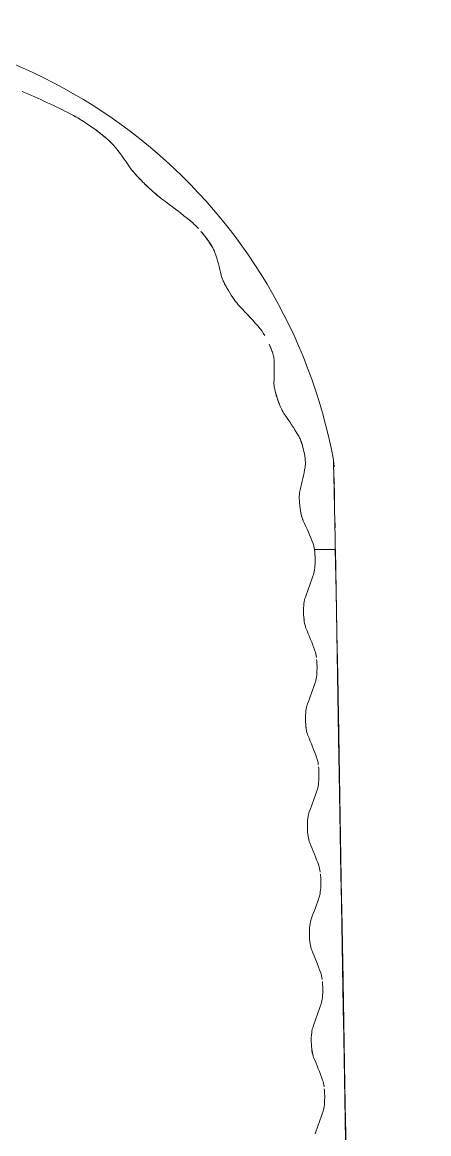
# Model space of a CAD drawing. Header units: inches. Extents: x -456 to 658, y -232 to 0.
# Drawn here: x -46.624 to -46.358, y -28.801 to -28.072 of the extents above; entities that cross this region are included whole.
import ezdxf

# ---------------------------------------------------------------- set-up
doc = ezdxf.new("R2010")
doc.units = ezdxf.units.IN
doc.header["$MEASUREMENT"] = 0

# ---------------------------------------------------------------- blocks, each defined once
blk = doc.blocks.new('ironridge flashfoot front view')
at = {"color": 0, "linetype": 'Continuous', "lineweight": 0}
for p, q in [((7331.89804, 2677.86126), (7331.91173, 2677.86126)), ((7331.91173, 2677.86126), (7331.89804, 2677.86126))]:
    blk.add_line(p, q, dxfattribs=at)
at = {"color": 0, "linetype": 'Continuous', "lineweight": 0, "extrusion": (0, 0, -1)}
blk.add_arc((-7331.56474, 2677.85512), 0.35182, 90, 169.34819, dxfattribs=at)
for centre, major_axis, ratio, start_param, end_param in [((7331.55312, 2678.01995), (0.32553, -0.0601), 0.545451, -1.182776, -1.068923), ((7331.5, 2678.0216), (0.29628, 0.03905), 0.627404, -0.377305, -0.28607), ((7331.30724, 2677.92132), (0.59684, 0), 0.5, -0.605619, -0.546199), ((7331.32876, 2678.01425), (0.51098, -0.00002), 0.499997, -0.164298, -0.105556), ((7331.32887, 2678.01425), (0.51087, 0), 0.5, -0.164289, -0.105534), ((7331.26015, 2677.87752), (0.6549, 0), 0.5, -0.453046, -0.403126), ((7331.27455, 2677.97909), (0.59722, -0.00001), 0.5, -0.022051, 0.027751), ((7331.27464, 2677.97908), (0.59712, 0), 0.5, -0.022044, 0.027766), ((7331.23867, 2677.83862), (0.67744, 0), 0.5, -0.336573, -0.29042), ((7331.23876, 2677.83863), (0.67735, 0), 0.5, -0.336576, -0.290417), ((7331.24305, 2677.93417), (0.65149, 0.01348), 0.498167, 0.099649, 0.14558), ((7331.24575, 2677.9442), (0.6488, 0), 0.5, 0.089222, 0.135354), ((7331.23454, 2677.80171), (0.67466, 0), 0.5, -0.234581, -0.189487), ((7331.23462, 2677.80172), (0.67457, 0), 0.5, -0.234585, -0.189486), ((7331.78818, 2677.32735), (0.10717, 0.53997), 0.049563, 0.07836, 0.140476), ((7331.8962, 2677.85512), (0.00022, -0.01166), 0.197264, -2.12128, -1.564324), ((7331.8884, 2677.86085), (0.02345, 0.00041), 0.000874, -0.100109, 0), ((7331.8884, 2677.86085), (0.02345, 0.00041), 0.000874, -0.100109, 0), ((7330.66767, 2677.94829), (1.24708, 0), 0.5, 0.166517, 0.19075), ((7330.67, 2677.68081), (1.2494, 0), 0.5, -0.207893, -0.183627), ((7330.66723, 2677.87792), (1.24875, 0), 0.5, 0.166286, 0.190486), ((7330.66956, 2677.61044), (1.25107, 0), 0.5, -0.20763, -0.183397), ((7330.6668, 2677.80755), (1.25042, 0), 0.5, 0.166056, 0.190223), ((7330.66913, 2677.54007), (1.25273, 0), 0.5, -0.207368, -0.183168), ((7330.66636, 2677.73718), (1.25208, 0), 0.5, 0.165827, 0.18996), ((7330.66869, 2677.46969), (1.2544, 0), 0.5, -0.207106, -0.18294), ((7330.66592, 2677.66682), (1.25375, 0), 0.5, 0.165598, 0.189698), ((7330.66826, 2677.39932), (1.25606, 0), 0.5, -0.206845, -0.182712), ((7330.66548, 2677.59645), (1.25541, 0), 0.5, 0.16537, 0.189437)]:
    blk.add_ellipse(centre, major_axis=major_axis, ratio=ratio, start_param=start_param, end_param=end_param, dxfattribs=at)
at = {"color": 0, "linetype": 'Continuous', "lineweight": 0}
blk.add_ellipse((7331.8884, 2677.86085), major_axis=(0.02345, 0.00041), ratio=0.000874, start_param=0, end_param=0.100109, dxfattribs=at)
for points in [[(7331.70663, 2678.16157), (7331.71761, 2678.1569), (7331.72822, 2678.15195), (7331.73846, 2678.1467)], [(7331.73846, 2678.1467), (7331.73956, 2678.14614), (7331.74081, 2678.14545), (7331.74215, 2678.14467)], [(7331.74408, 2678.14352), (7331.74475, 2678.14312), (7331.74542, 2678.14271), (7331.7461, 2678.14228)], [(7331.74943, 2678.14012), (7331.75114, 2678.13897), (7331.75284, 2678.13778), (7331.75454, 2678.13654)], [(7331.76295, 2678.12982), (7331.76338, 2678.12944), (7331.7638, 2678.12905), (7331.7642, 2678.12867)], [(7331.76641, 2678.12639), (7331.77042, 2678.12157), (7331.77406, 2678.11661), (7331.77732, 2678.11152)], [(7331.78261, 2678.1053), (7331.78381, 2678.10403), (7331.7851, 2678.10273), (7331.78649, 2678.10136)], [(7331.82422, 2678.06917), (7331.82402, 2678.06942), (7331.82382, 2678.06965), (7331.82362, 2678.06988)], [(7331.82436, 2678.06901), (7331.82513, 2678.06809), (7331.82588, 2678.06715), (7331.82663, 2678.06618)], [(7331.84566, 2678.02495), (7331.84524, 2678.02551), (7331.84477, 2678.02619), (7331.84415, 2678.02712)], [(7331.86255, 2678.00597), (7331.86317, 2678.00525), (7331.86415, 2678.00398), (7331.86553, 2678.00162)], [(7331.87358, 2677.96063), (7331.87288, 2677.9628), (7331.87236, 2677.96478), (7331.87201, 2677.96649)], [(7331.87585, 2677.95467), (7331.87479, 2677.95702), (7331.87406, 2677.95913), (7331.87358, 2677.96063)], [(7331.91049, 2677.92015), (7331.91073, 2677.91885), (7331.91087, 2677.91753), (7331.91089, 2677.91622)], [(7331.89072, 2677.88012), (7331.89015, 2677.8813), (7331.88971, 2677.88285), (7331.88934, 2677.88449)], [(7331.89712, 2677.86525), (7331.89753, 2677.86418), (7331.89784, 2677.86272), (7331.89804, 2677.86126)], [(7331.97284, 2674.36082), (7331.95193, 2675.55864), (7331.93156, 2676.72546), (7331.91173, 2677.86126)], [(7331.91173, 2677.86126), (7331.9321, 2676.69444), (7331.95247, 2675.52763), (7331.97284, 2674.36082)], [(7331.97295, 2674.36082), (7331.95258, 2675.52763), (7331.93222, 2676.69444), (7331.91185, 2677.86126)], [(7331.91185, 2677.86126), (7331.93189, 2676.71308), (7331.95226, 2675.54627), (7331.97295, 2674.36082)], [(7331.8925, 2677.80975), (7331.89203, 2677.81087), (7331.89167, 2677.81241), (7331.8914, 2677.81409)], [(7331.8984, 2677.79488), (7331.8988, 2677.79379), (7331.89911, 2677.79226), (7331.89934, 2677.79055)], [(7331.8995, 2677.78918), (7331.89964, 2677.78778), (7331.89973, 2677.78629), (7331.89975, 2677.78473)], [(7331.8995, 2677.78918), (7331.89964, 2677.78777), (7331.89973, 2677.78624), (7331.89975, 2677.78473)], [(7331.89376, 2677.73939), (7331.89329, 2677.74051), (7331.89293, 2677.74205), (7331.89267, 2677.74373)], [(7331.89965, 2677.72452), (7331.90006, 2677.72342), (7331.90037, 2677.7219), (7331.9006, 2677.72019)], [(7331.90075, 2677.71882), (7331.9009, 2677.71741), (7331.90098, 2677.71593), (7331.90101, 2677.71436)], [(7331.90075, 2677.71882), (7331.90089, 2677.71741), (7331.90098, 2677.71587), (7331.90101, 2677.71436)], [(7331.89502, 2677.66903), (7331.89455, 2677.67015), (7331.89419, 2677.67168), (7331.89393, 2677.67336)], [(7331.9009, 2677.65416), (7331.90131, 2677.65306), (7331.90162, 2677.65154), (7331.90185, 2677.64983)], [(7331.90201, 2677.64845), (7331.90215, 2677.64705), (7331.90223, 2677.64556), (7331.90226, 2677.644)], [(7331.90201, 2677.64845), (7331.90215, 2677.64705), (7331.90223, 2677.64551), (7331.90226, 2677.644)], [(7331.89628, 2677.59866), (7331.89581, 2677.59979), (7331.89545, 2677.60132), (7331.89519, 2677.603)], [(7331.90216, 2677.58379), (7331.90256, 2677.5827), (7331.90287, 2677.58117), (7331.9031, 2677.57947)], [(7331.90326, 2677.57809), (7331.9034, 2677.57669), (7331.90348, 2677.5752), (7331.90351, 2677.57364)], [(7331.90326, 2677.57809), (7331.9034, 2677.57668), (7331.90348, 2677.57514), (7331.90351, 2677.57364)], [(7331.89754, 2677.5283), (7331.89707, 2677.52942), (7331.89672, 2677.53096), (7331.89645, 2677.53264)], [(7331.90341, 2677.51343), (7331.90381, 2677.51233), (7331.90412, 2677.51081), (7331.90435, 2677.5091)], [(7331.90451, 2677.50773), (7331.90465, 2677.50632), (7331.90473, 2677.50484), (7331.90476, 2677.50327)], [(7331.90451, 2677.50773), (7331.90465, 2677.50632), (7331.90474, 2677.50478), (7331.90476, 2677.50327)]]:
    blk.add_open_spline(points, degree=3, dxfattribs=at)
for points, knots in [([(7331.73846, 2678.1467), (7331.73948, 2678.14618), (7331.74074, 2678.14548), (7331.74204, 2678.14473), (7331.74334, 2678.14399), (7331.74469, 2678.14315), (7331.74587, 2678.14242), (7331.74705, 2678.14168), (7331.74843, 2678.1408), (7331.7503, 2678.13953), (7331.75218, 2678.13825), (7331.75355, 2678.13726), (7331.75454, 2678.13654)], [0, 0, 0, 0, 0.0001090781, 0.0001090781, 0.0001090781, 0.0002181563, 0.0002181563, 0.0002181563, 0.0003272344, 0.0003272344, 0.0003272344, 0.0004363126, 0.0004363126, 0.0004363126, 0.0004363126]), ([(7331.75454, 2678.13654), (7331.75704, 2678.13472), (7331.75927, 2678.13297), (7331.76132, 2678.13123), (7331.76136, 2678.1312), (7331.7614, 2678.13117), (7331.76144, 2678.13114)], [0.0004363126, 0.0004363126, 0.0004363126, 0.0004363126, 0.0006220391, 0.0006220391, 0.0006220391, 0.0006255427, 0.0006255427, 0.0006255427, 0.0006255427]), ([(7331.75454, 2678.13654), (7331.75733, 2678.1345), (7331.75956, 2678.13269), (7331.76167, 2678.13095), (7331.76378, 2678.1292), (7331.7655, 2678.12747), (7331.76641, 2678.12639)], [0.0004363126, 0.0004363126, 0.0004363126, 0.0004363126, 0.0006220391, 0.0006220391, 0.0006220391, 0.0008077656, 0.0008077656, 0.0008077656, 0.0008077656]), ([(7331.77732, 2678.11152), (7331.7777, 2678.11093), (7331.77825, 2678.1102), (7331.77893, 2678.10939), (7331.77961, 2678.10857), (7331.78036, 2678.10771), (7331.78117, 2678.10684), (7331.78118, 2678.10683), (7331.78119, 2678.10682), (7331.7812, 2678.10681)], [0, 0, 0, 0, 0.000084438, 0.000084438, 0.000084438, 0.000168876, 0.000168876, 0.000168876, 0.0001699022, 0.0001699022, 0.0001699022, 0.0001699022]), ([(7331.78649, 2678.10136), (7331.78422, 2678.1036), (7331.78246, 2678.10546), (7331.78087, 2678.10716), (7331.77983, 2678.10826), (7331.77892, 2678.10934), (7331.77823, 2678.11025)], [0.0003629508, 0.0003629508, 0.0003629508, 0.0003629508, 0.0005293436, 0.0005293436, 0.0005293436, 0.0006374223, 0.0006374223, 0.0006374223, 0.0006374223]), ([(7331.78934, 2678.09861), (7331.78929, 2678.09866), (7331.78923, 2678.09871), (7331.78918, 2678.09876), (7331.78764, 2678.10022), (7331.78664, 2678.10121), (7331.78649, 2678.10136)], [0.0002689755, 0.0002689755, 0.0002689755, 0.0002689755, 0.0002722131, 0.0002722131, 0.0002722131, 0.00036295081, 0.00036295081, 0.00036295081, 0.00036295081]), ([(7331.78649, 2678.10136), (7331.78851, 2678.09936), (7331.79051, 2678.09748), (7331.79249, 2678.0957), (7331.79349, 2678.09481), (7331.79444, 2678.09398), (7331.79537, 2678.09321), (7331.7963, 2678.09244), (7331.79717, 2678.09176), (7331.79794, 2678.09121)], [0.000337752, 0.000337752, 0.000337752, 0.000337752, 0.0005219358, 0.0005219358, 0.0005219358, 0.0006140276, 0.0006140276, 0.0006140276, 0.0007061195, 0.0007061195, 0.0007061195, 0.0007061195]), ([(7331.79794, 2678.09121), (7331.79665, 2678.09213), (7331.79483, 2678.09363), (7331.79275, 2678.09548), (7331.79191, 2678.09622), (7331.7911, 2678.09695), (7331.79001, 2678.09797)], [0, 0, 0, 0, 0.0001814754, 0.0001814754, 0.0001814754, 0.0002546604, 0.0002546604, 0.0002546604, 0.0002546604]), ([(7331.81725, 2678.07634), (7331.81827, 2678.0755), (7331.81978, 2678.0741), (7331.82165, 2678.07209), (7331.82177, 2678.07195), (7331.82189, 2678.07182), (7331.82201, 2678.0717)], [0, 0, 0, 0, 0.0001668633, 0.0001668633, 0.0001668633, 0.0001777263, 0.0001777263, 0.0001777263, 0.0001777263]), ([(7331.82422, 2678.06917), (7331.82422, 2678.06917), (7331.82422, 2678.06917), (7331.82422, 2678.06917), (7331.82505, 2678.06821), (7331.82585, 2678.0672), (7331.82663, 2678.06618)], [0.00025024333, 0.00025024333, 0.00025024333, 0.00025024333, 0.00025029494, 0.00025029494, 0.00025029494, 0.00033372658, 0.00033372658, 0.00033372658, 0.00033372658]), ([(7331.82663, 2678.06618), (7331.82813, 2678.06422), (7331.82942, 2678.06237), (7331.83052, 2678.0606), (7331.83054, 2678.06057), (7331.83055, 2678.06054), (7331.83057, 2678.06052)], [0.0003337266, 0.0003337266, 0.0003337266, 0.0003337266, 0.0004835215, 0.0004835215, 0.0004835215, 0.0004857555, 0.0004857555, 0.0004857555, 0.0004857555]), ([(7331.82663, 2678.06618), (7331.82827, 2678.06403), (7331.82956, 2678.06212), (7331.83064, 2678.0604), (7331.83173, 2678.05868), (7331.83252, 2678.05707), (7331.83286, 2678.05602)], [0.0003337266, 0.0003337266, 0.0003337266, 0.0003337266, 0.0004835215, 0.0004835215, 0.0004835215, 0.0006333165, 0.0006333165, 0.0006333165, 0.0006333165]), ([(7331.8369, 2678.04115), (7331.83702, 2678.0406), (7331.83723, 2678.03993), (7331.83753, 2678.03916), (7331.83783, 2678.03839), (7331.8382, 2678.03755), (7331.83863, 2678.03666), (7331.8395, 2678.03488), (7331.84052, 2678.033), (7331.84171, 2678.031)], [0, 0, 0, 0, 0.0000721476, 0.0000721476, 0.0000721476, 0.0001442953, 0.0001442953, 0.0001442953, 0.0002885905, 0.0002885905, 0.0002885905, 0.0002885905]), ([(7331.84171, 2678.031), (7331.84039, 2678.03322), (7331.83937, 2678.03516), (7331.83853, 2678.03687), (7331.8377, 2678.03858), (7331.83711, 2678.04014), (7331.8369, 2678.04115)], [0.0003078657, 0.0003078657, 0.0003078657, 0.0003078657, 0.0004508488, 0.0004508488, 0.0004508488, 0.0005938319, 0.0005938319, 0.0005938319, 0.0005938319]), ([(7331.84171, 2678.031), (7331.84294, 2678.02893), (7331.84419, 2678.027), (7331.84549, 2678.02518), (7331.84678, 2678.02336), (7331.84795, 2678.0219), (7331.84898, 2678.02084)], [0.0002885905, 0.0002885905, 0.0002885905, 0.0002885905, 0.000443936, 0.000443936, 0.000443936, 0.0005992815, 0.0005992815, 0.0005992815, 0.0005992815]), ([(7331.8685, 2677.99582), (7331.86941, 2677.99378), (7331.87013, 2677.99187), (7331.87069, 2677.99007), (7331.8707, 2677.99005), (7331.8707, 2677.99003), (7331.87071, 2677.99001)], [0.0002977529, 0.0002977529, 0.0002977529, 0.0002977529, 0.0004367624, 0.0004367624, 0.0004367624, 0.0004382078, 0.0004382078, 0.0004382078, 0.0004382078]), ([(7331.8685, 2677.99582), (7331.86946, 2677.99365), (7331.87019, 2677.99167), (7331.87073, 2677.98995), (7331.87126, 2677.98823), (7331.87157, 2677.98669), (7331.87162, 2677.98566)], [0.0002977529, 0.0002977529, 0.0002977529, 0.0002977529, 0.0004367624, 0.0004367624, 0.0004367624, 0.000575772, 0.000575772, 0.000575772, 0.000575772]), ([(7331.87153, 2677.97079), (7331.8715, 2677.97027), (7331.87153, 2677.96963), (7331.87162, 2677.96889), (7331.8717, 2677.96815), (7331.87183, 2677.96733), (7331.87202, 2677.96643), (7331.87239, 2677.96463), (7331.87291, 2677.9627), (7331.87358, 2677.96063)], [0, 0, 0, 0, 0.0000675759, 0.0000675759, 0.0000675759, 0.0001351517, 0.0001351517, 0.0001351517, 0.0002703035, 0.0002703035, 0.0002703035, 0.0002703035]), ([(7331.87358, 2677.96063), (7331.87426, 2677.95854), (7331.875, 2677.95658), (7331.8758, 2677.95477), (7331.87661, 2677.95295), (7331.87737, 2677.95152), (7331.8781, 2677.95048)], [0.0002703035, 0.0002703035, 0.0002703035, 0.0002703035, 0.0004118572, 0.0004118572, 0.0004118572, 0.0005534109, 0.0005534109, 0.0005534109, 0.0005534109]), ([(7331.88774, 2677.93561), (7331.88794, 2677.93528), (7331.88825, 2677.93473), (7331.88867, 2677.93377), (7331.88909, 2677.93282), (7331.8894, 2677.93196), (7331.8897, 2677.93107), (7331.89031, 2677.92928), (7331.89084, 2677.92722), (7331.89121, 2677.92545)], [0, 0, 0, 0, 0.0000695574, 0.0000695574, 0.0000695574, 0.0001391148, 0.0001391148, 0.0001391148, 0.0002782295, 0.0002782295, 0.0002782295, 0.0002782295]), ([(7331.88774, 2677.93561), (7331.88836, 2677.93457), (7331.88899, 2677.93314), (7331.88961, 2677.93133), (7331.88978, 2677.93084), (7331.88994, 2677.93034), (7331.8901, 2677.92983)], [0, 0, 0, 0, 0.0001391148, 0.0001391148, 0.0001391148, 0.0001768427, 0.0001768427, 0.0001768427, 0.0001768427]), ([(7331.89121, 2677.92545), (7331.89165, 2677.92334), (7331.89193, 2677.92131), (7331.89206, 2677.91958), (7331.89219, 2677.91786), (7331.89216, 2677.91634), (7331.89197, 2677.9153)], [0.0002782295, 0.0002782295, 0.0002782295, 0.0002782295, 0.0004128366, 0.0004128366, 0.0004128366, 0.0005474437, 0.0005474437, 0.0005474437, 0.0005474437]), ([(7331.91173, 2677.86126), (7331.91164, 2677.86635), (7331.91155, 2677.87135), (7331.91146, 2677.87607), (7331.91137, 2677.8808), (7331.91128, 2677.88512), (7331.9112, 2677.88902), (7331.91112, 2677.89292), (7331.91104, 2677.89635), (7331.91098, 2677.89938), (7331.91091, 2677.90241), (7331.91085, 2677.90502), (7331.9108, 2677.90729), (7331.91075, 2677.90956), (7331.9107, 2677.91149), (7331.91066, 2677.91311), (7331.91062, 2677.91472), (7331.91059, 2677.91604), (7331.91057, 2677.91707), (7331.91052, 2677.91913), (7331.91049, 2677.92014), (7331.91049, 2677.92015), (7331.91049, 2677.92015), (7331.91049, 2677.92015), (7331.91049, 2677.92015)], [0, 0, 0, 0, 0.0625, 0.0625, 0.0625, 0.125, 0.125, 0.125, 0.1875, 0.1875, 0.1875, 0.25, 0.25, 0.25, 0.3125, 0.3125, 0.3125, 0.375, 0.375, 0.375, 0.5, 0.5, 0.5, 0.5000259, 0.5000259, 0.5000259, 0.5000259]), ([(7331.9109, 2677.91555), (7331.91089, 2677.916), (7331.91089, 2677.91622), (7331.91089, 2677.91622), (7331.91089, 2677.91622), (7331.91089, 2677.91622), (7331.91089, 2677.91622)], [0.43838266, 0.43838266, 0.43838266, 0.43838266, 0.49999997, 0.49999997, 0.49999997, 0.50004768, 0.50004768, 0.50004768, 0.50004768]), ([(7331.91109, 2677.90452), (7331.91109, 2677.90455), (7331.91109, 2677.90457), (7331.91109, 2677.90459), (7331.91107, 2677.90598), (7331.91105, 2677.90723), (7331.91103, 2677.90835)], [0.24933515, 0.24933515, 0.24933515, 0.24933515, 0.24999998, 0.24999998, 0.24999998, 0.29236446, 0.29236446, 0.29236446, 0.29236446]), ([(7331.88862, 2677.90043), (7331.88834, 2677.89938), (7331.88818, 2677.89795), (7331.88815, 2677.89613), (7331.88812, 2677.89432), (7331.88821, 2677.89237), (7331.88843, 2677.89027)], [0, 0, 0, 0, 0.0001344903, 0.0001344903, 0.0001344903, 0.0002689806, 0.0002689806, 0.0002689806, 0.0002689806]), ([(7331.88843, 2677.89027), (7331.88821, 2677.89237), (7331.88812, 2677.89441), (7331.88815, 2677.89614), (7331.88818, 2677.89788), (7331.88834, 2677.89939), (7331.88862, 2677.90043)], [0.0002694979, 0.0002694979, 0.0002694979, 0.0002694979, 0.0004020896, 0.0004020896, 0.0004020896, 0.0005346813, 0.0005346813, 0.0005346813, 0.0005346813]), ([(7331.9113, 2677.89271), (7331.9113, 2677.89278), (7331.9113, 2677.89285), (7331.9113, 2677.89292), (7331.91127, 2677.8945), (7331.91124, 2677.896), (7331.91122, 2677.89739), (7331.91119, 2677.89881), (7331.91117, 2677.90011), (7331.91115, 2677.90133)], [0.15487913, 0.15487913, 0.15487913, 0.15487913, 0.15624999, 0.15624999, 0.15624999, 0.18749999, 0.18749999, 0.18749999, 0.21933254, 0.21933254, 0.21933254, 0.21933254]), ([(7331.88843, 2677.89027), (7331.88854, 2677.88923), (7331.88867, 2677.88821), (7331.88883, 2677.88721), (7331.88899, 2677.88621), (7331.88917, 2677.88527), (7331.88937, 2677.88437), (7331.88977, 2677.88257), (7331.89022, 2677.88116), (7331.89072, 2677.88012)], [0.0002689806, 0.0002689806, 0.0002689806, 0.0002689806, 0.0003373198, 0.0003373198, 0.0003373198, 0.000405659, 0.000405659, 0.000405659, 0.0005423374, 0.0005423374, 0.0005423374, 0.0005423374]), ([(7331.9116, 2677.87553), (7331.9116, 2677.87556), (7331.9116, 2677.8756), (7331.9116, 2677.87563), (7331.91157, 2677.87751), (7331.91153, 2677.8793), (7331.9115, 2677.88103)], [0.06201542, 0.06201542, 0.06201542, 0.06201542, 0.0625, 0.0625, 0.0625, 0.08850319, 0.08850319, 0.08850319, 0.08850319]), ([(7331.8985, 2677.85509), (7331.89854, 2677.85306), (7331.89847, 2677.85102), (7331.8983, 2677.84928), (7331.89813, 2677.84755), (7331.89787, 2677.84602), (7331.8975, 2677.84493)], [0.0002666458, 0.0002666458, 0.0002666458, 0.0002666458, 0.0003995421, 0.0003995421, 0.0003995421, 0.0005324384, 0.0005324384, 0.0005324384, 0.0005324384]), ([(7331.89804, 2677.86126), (7331.89818, 2677.86033), (7331.89828, 2677.85935), (7331.89836, 2677.8583), (7331.89843, 2677.85725), (7331.89848, 2677.85618), (7331.8985, 2677.85509)], [0.0001262942, 0.0001262942, 0.0001262942, 0.0001262942, 0.00019647, 0.00019647, 0.00019647, 0.0002666458, 0.0002666458, 0.0002666458, 0.0002666458]), ([(7331.89213, 2677.83006), (7331.89173, 2677.82902), (7331.89142, 2677.8276), (7331.8912, 2677.82579), (7331.89098, 2677.82398), (7331.89089, 2677.82201), (7331.89093, 2677.81991)], [0, 0, 0, 0, 0.0001332453, 0.0001332453, 0.0001332453, 0.0002664906, 0.0002664906, 0.0002664906, 0.0002664906]), ([(7331.89093, 2677.81991), (7331.89097, 2677.8178), (7331.89113, 2677.81584), (7331.89141, 2677.81403), (7331.8917, 2677.81222), (7331.89206, 2677.8108), (7331.8925, 2677.80975)], [0.0002664906, 0.0002664906, 0.0002664906, 0.0002664906, 0.0004000296, 0.0004000296, 0.0004000296, 0.0005335687, 0.0005335687, 0.0005335687, 0.0005335687]), ([(7331.8914, 2677.8141), (7331.8914, 2677.81412), (7331.89139, 2677.81414), (7331.89139, 2677.81416), (7331.89132, 2677.81465), (7331.89125, 2677.81516), (7331.89119, 2677.81569)], [0.00013352344, 0.00013352344, 0.00013352344, 0.00013352344, 0.00013525115, 0.00013525115, 0.00013525115, 0.00017368658, 0.00017368658, 0.00017368658, 0.00017368658]), ([(7331.8984, 2677.79488), (7331.89878, 2677.79384), (7331.89909, 2677.79242), (7331.89934, 2677.79061), (7331.89934, 2677.79059), (7331.89934, 2677.79057), (7331.89934, 2677.79055)], [0, 0, 0, 0, 0.0001333205, 0.0001333205, 0.0001333205, 0.0001346158, 0.0001346158, 0.0001346158, 0.0001346158]), ([(7331.89975, 2677.78473), (7331.89979, 2677.7827), (7331.89972, 2677.78065), (7331.89955, 2677.77892), (7331.89938, 2677.77718), (7331.89912, 2677.77565), (7331.89876, 2677.77457)], [0.0002666411, 0.0002666411, 0.0002666411, 0.0002666411, 0.0003995356, 0.0003995356, 0.0003995356, 0.0005324301, 0.0005324301, 0.0005324301, 0.0005324301]), ([(7331.8934, 2677.7597), (7331.89299, 2677.75866), (7331.89268, 2677.75724), (7331.89246, 2677.75543), (7331.89225, 2677.75362), (7331.89215, 2677.75165), (7331.89219, 2677.74955)], [0, 0, 0, 0, 0.0001332426, 0.0001332426, 0.0001332426, 0.0002664852, 0.0002664852, 0.0002664852, 0.0002664852]), ([(7331.89219, 2677.74955), (7331.89223, 2677.74744), (7331.89239, 2677.74548), (7331.89267, 2677.74367), (7331.89296, 2677.74185), (7331.89332, 2677.74043), (7331.89376, 2677.73939)], [0.0002664852, 0.0002664852, 0.0002664852, 0.0002664852, 0.0004000213, 0.0004000213, 0.0004000213, 0.0005335573, 0.0005335573, 0.0005335573, 0.0005335573]), ([(7331.89266, 2677.74374), (7331.89266, 2677.74376), (7331.89266, 2677.74378), (7331.89265, 2677.7438), (7331.89258, 2677.74429), (7331.89251, 2677.7448), (7331.89245, 2677.74533)], [0.00013352476, 0.00013352476, 0.00013352476, 0.00013352476, 0.0001352484, 0.0001352484, 0.0001352484, 0.00017368633, 0.00017368633, 0.00017368633, 0.00017368633]), ([(7331.89965, 2677.72452), (7331.90004, 2677.72348), (7331.90035, 2677.72206), (7331.90059, 2677.72024), (7331.90059, 2677.72023), (7331.90059, 2677.72021), (7331.9006, 2677.72019)], [0, 0, 0, 0, 0.0001333182, 0.0001333182, 0.0001333182, 0.0001346098, 0.0001346098, 0.0001346098, 0.0001346098]), ([(7331.90101, 2677.71436), (7331.90104, 2677.71233), (7331.90097, 2677.71029), (7331.9008, 2677.70855), (7331.90064, 2677.70682), (7331.90037, 2677.70529), (7331.90001, 2677.70421)], [0.0002666364, 0.0002666364, 0.0002666364, 0.0002666364, 0.0003995291, 0.0003995291, 0.0003995291, 0.0005324219, 0.0005324219, 0.0005324219, 0.0005324219]), ([(7331.89466, 2677.68934), (7331.89426, 2677.6883), (7331.89394, 2677.68688), (7331.89373, 2677.68506), (7331.89351, 2677.68325), (7331.89342, 2677.68129), (7331.89346, 2677.67918)], [0, 0, 0, 0, 0.0001332399, 0.0001332399, 0.0001332399, 0.0002664799, 0.0002664799, 0.0002664799, 0.0002664799]), ([(7331.89346, 2677.67918), (7331.89349, 2677.67708), (7331.89366, 2677.67512), (7331.89394, 2677.6733), (7331.89422, 2677.67149), (7331.89458, 2677.67007), (7331.89502, 2677.66903)], [0.0002664799, 0.0002664799, 0.0002664799, 0.0002664799, 0.0004000129, 0.0004000129, 0.0004000129, 0.000533546, 0.000533546, 0.000533546, 0.000533546]), ([(7331.89393, 2677.67337), (7331.89392, 2677.67339), (7331.89392, 2677.67342), (7331.89392, 2677.67344), (7331.89384, 2677.67392), (7331.89377, 2677.67444), (7331.89372, 2677.67497)], [0.0001335112, 0.0001335112, 0.0001335112, 0.0001335112, 0.00013524567, 0.00013524567, 0.00013524567, 0.0001737065, 0.0001737065, 0.0001737065, 0.0001737065]), ([(7331.9009, 2677.65416), (7331.90129, 2677.65311), (7331.9016, 2677.65169), (7331.90184, 2677.64988), (7331.90184, 2677.64986), (7331.90185, 2677.64985), (7331.90185, 2677.64983)], [0, 0, 0, 0, 0.0001333158, 0.0001333158, 0.0001333158, 0.0001346013, 0.0001346013, 0.0001346013, 0.0001346013]), ([(7331.90226, 2677.644), (7331.90229, 2677.64197), (7331.90223, 2677.63993), (7331.90206, 2677.63819), (7331.90189, 2677.63646), (7331.90163, 2677.63493), (7331.90126, 2677.63384)], [0.0002666316, 0.0002666316, 0.0002666316, 0.0002666316, 0.0003995227, 0.0003995227, 0.0003995227, 0.0005324138, 0.0005324138, 0.0005324138, 0.0005324138]), ([(7331.89592, 2677.61897), (7331.89552, 2677.61793), (7331.89521, 2677.61651), (7331.89499, 2677.6147), (7331.89477, 2677.61289), (7331.89468, 2677.61093), (7331.89472, 2677.60882)], [0, 0, 0, 0, 0.0001332373, 0.0001332373, 0.0001332373, 0.0002664745, 0.0002664745, 0.0002664745, 0.0002664745]), ([(7331.89472, 2677.60882), (7331.89476, 2677.60671), (7331.89492, 2677.60475), (7331.8952, 2677.60294), (7331.89548, 2677.60113), (7331.89584, 2677.59971), (7331.89628, 2677.59866)], [0.0002664745, 0.0002664745, 0.0002664745, 0.0002664745, 0.0004000046, 0.0004000046, 0.0004000046, 0.0005335347, 0.0005335347, 0.0005335347, 0.0005335347]), ([(7331.89519, 2677.60301), (7331.89519, 2677.60303), (7331.89518, 2677.60305), (7331.89518, 2677.60308), (7331.8951, 2677.60356), (7331.89504, 2677.60408), (7331.89498, 2677.60461)], [0.00013351369, 0.00013351369, 0.00013351369, 0.00013351369, 0.00013524295, 0.00013524295, 0.00013524295, 0.00017369912, 0.00017369912, 0.00017369912, 0.00017369912]), ([(7331.90216, 2677.58379), (7331.90254, 2677.58275), (7331.90285, 2677.58133), (7331.90309, 2677.57952), (7331.9031, 2677.5795), (7331.9031, 2677.57948), (7331.9031, 2677.57947)], [0, 0, 0, 0, 0.0001333135, 0.0001333135, 0.0001333135, 0.0001345963, 0.0001345963, 0.0001345963, 0.0001345963]), ([(7331.90351, 2677.57364), (7331.90355, 2677.57161), (7331.90348, 2677.56956), (7331.90331, 2677.56783), (7331.90314, 2677.56609), (7331.90288, 2677.56456), (7331.90252, 2677.56348)], [0.0002666269, 0.0002666269, 0.0002666269, 0.0002666269, 0.0003995163, 0.0003995163, 0.0003995163, 0.0005324056, 0.0005324056, 0.0005324056, 0.0005324056]), ([(7331.89718, 2677.54861), (7331.89678, 2677.54757), (7331.89647, 2677.54615), (7331.89625, 2677.54434), (7331.89603, 2677.54253), (7331.89594, 2677.54056), (7331.89598, 2677.53846)], [0, 0, 0, 0, 0.0001332346, 0.0001332346, 0.0001332346, 0.0002664692, 0.0002664692, 0.0002664692, 0.0002664692]), ([(7331.89598, 2677.53846), (7331.89602, 2677.53635), (7331.89618, 2677.53439), (7331.89646, 2677.53258), (7331.89674, 2677.53077), (7331.8971, 2677.52934), (7331.89754, 2677.5283)], [0.0002664692, 0.0002664692, 0.0002664692, 0.0002664692, 0.0003999963, 0.0003999963, 0.0003999963, 0.0005335234, 0.0005335234, 0.0005335234, 0.0005335234]), ([(7331.89645, 2677.53265), (7331.89645, 2677.53267), (7331.89644, 2677.53269), (7331.89644, 2677.53271), (7331.89637, 2677.5332), (7331.8963, 2677.53371), (7331.89624, 2677.53424)], [0.00013351227, 0.00013351227, 0.00013351227, 0.00013351227, 0.00013524024, 0.00013524024, 0.00013524024, 0.00017370197, 0.00017370197, 0.00017370197, 0.00017370197]), ([(7331.90341, 2677.51343), (7331.90379, 2677.51239), (7331.9041, 2677.51097), (7331.90435, 2677.50915), (7331.90435, 2677.50914), (7331.90435, 2677.50912), (7331.90435, 2677.5091)], [0, 0, 0, 0, 0.0001333111, 0.0001333111, 0.0001333111, 0.0001346006, 0.0001346006, 0.0001346006, 0.0001346006]), ([(7331.90476, 2677.50327), (7331.9048, 2677.50125), (7331.90473, 2677.4992), (7331.90456, 2677.49747), (7331.90439, 2677.49573), (7331.90413, 2677.4942), (7331.90377, 2677.49312)], [0.0002666223, 0.0002666223, 0.0002666223, 0.0002666223, 0.0003995099, 0.0003995099, 0.0003995099, 0.0005323976, 0.0005323976, 0.0005323976, 0.0005323976])]:
    blk.add_open_spline(points, degree=3, knots=knots, dxfattribs=at)

msp = doc.modelspace()

# ---------------------------------------------------------------- block references
msp.add_blockref('ironridge flashfoot front view', (-7378.33111, -2706.27899))

doc.saveas('drawing.dxf')
